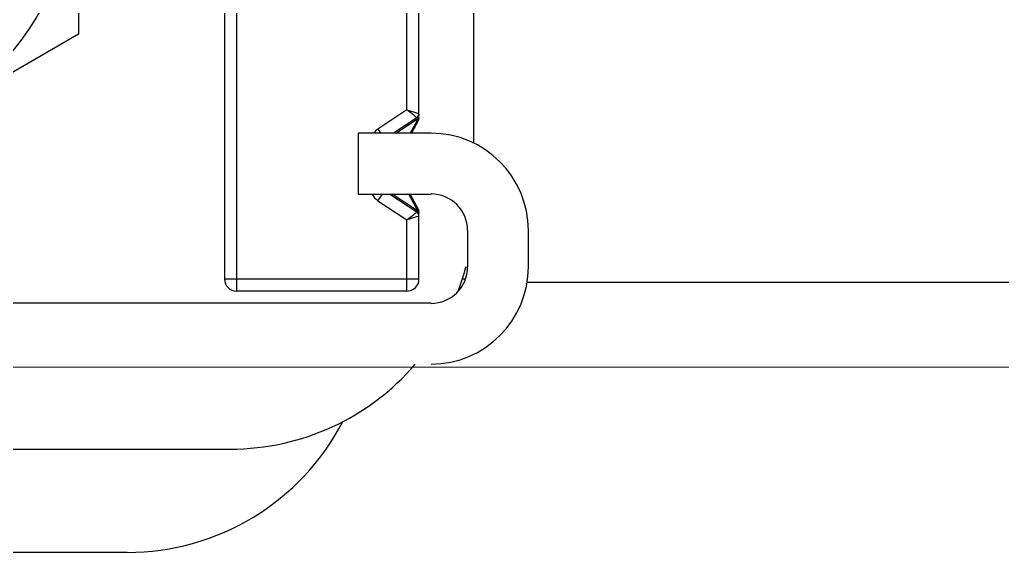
# Model space of a CAD drawing. Extents: x 27938 to 1507990, y 110129 to 923079.
# Drawn here: x 549623.8 to 549954.4, y 357961.8 to 358141.1 of the extents above; entities that cross this region are included whole.
import ezdxf

# ---------------------------------------------------------------- set-up
doc = ezdxf.new("R2010")
doc.units = 0
doc.header["$LTSCALE"] = 1000
doc.header["$MEASUREMENT"] = 0

msp = doc.modelspace()

# ---------------------------------------------------------------- linework, layer by layer
for p, q in [((549754.04, 358110.81), (549754.04, 358274.89)), ((549758.12, 358109.5), (549758.12, 358277.51)), ((549643.64, 358249.51), (549643.64, 358136.2)), ((549692.7, 358172.32), (549692.7, 358053.83)), ((549696.79, 358169.39), (549696.79, 358049.74)), ((549776.52, 358156.21), (549776.52, 358099.58)), ((549643.64, 358136.2), (549545.51, 358079.54)), ((549754.04, 358110.81), (549744.32, 358104.33)), ((549754.04, 358110.81), (549758.12, 358109.5)), ((549758.12, 358107.88), (549758.12, 358109.48)), ((549757.4, 358108.14), (549749.54, 358102.9)), ((549750.37, 358102.9), (549757.66, 358107.76)), ((549757.66, 358107.47), (549755.21, 358102.9)), ((549757.98, 358107.3), (549755.62, 358102.9)), ((549757.66, 358107.47), (549757.66, 358107.76)), ((549757.98, 358107.3), (549757.66, 358107.47)), ((549757.87, 358107.56), (549757.7, 358107.48)), ((549758.12, 358109.37), (549758.12, 358109.04)), ((549762.21, 358102.9), (549737.68, 358102.9)), ((549737.68, 358102.9), (549737.68, 358082.45)), ((549744.32, 358104.33), (549745.27, 358102.9)), ((549737.68, 358082.45), (549762.21, 358082.45)), ((549744.32, 358080.2), (549745.82, 358082.45)), ((549744.32, 358080.2), (549754.04, 358073.72)), ((549748.31, 358082.45), (549757.4, 358076.4)), ((549757.66, 358076.78), (549749.14, 358082.45)), ((549757.66, 358077.06), (549754.77, 358082.45)), ((549757.98, 358077.23), (549755.18, 358082.45)), ((549757.66, 358077.06), (549757.98, 358077.23)), ((549757.66, 358076.78), (549757.66, 358077.06)), ((549757.87, 358076.97), (549757.7, 358077.05)), ((549758.12, 358075.06), (549758.12, 358076.65)), ((549758.12, 358075.04), (549754.04, 358073.72)), ((549754.04, 358049.74), (549754.04, 358073.72)), ((549758.12, 358076.36), (549758.12, 358076.28)), ((549758.12, 358053.83), (549758.12, 358075.04)), ((549774.48, 358070.19), (549774.48, 358057.92)), ((549794.92, 358057.92), (549794.92, 358070.19)), ((549758.12, 358053.83), (549692.7, 358053.83)), ((549773.73, 358053.83), (549772.51, 358053.83)), ((550904.87, 358052.69), (549794.5, 358052.69)), ((549754.04, 358049.74), (549696.79, 358049.74)), ((549762.21, 358045.66), (549492.35, 358045.66)), ((550938.65, 358024.35), (549500.86, 358024.07)), ((549350.96, 357996.59), (549694.75, 357996.59)), ((549659.99, 357961.84), (549431.02, 357961.84))]:
    msp.add_line(p, q)
msp.add_circle((549545.51, 358192.85), 98.13)
for centre, radius, start, end in [((549756.49, 358109.5), 1.64, 303.6901, 0), ((549757.16, 358108.94), 1.55, 288.7666, 290.2059), ((549757.43, 358108.36), 0.915, 298.7157, 301.8919), ((549756.9, 358107.88), 1.23, 331.8161, 0), ((549747.49, 358099.57), 5.72, 123.6901, 144.1234), ((549762.21, 358070.19), 32.71, 0, 90), ((549747.49, 358084.97), 5.72, 206.1204, 236.3099), ((549762.21, 358070.19), 12.27, 0, 90), ((549756.49, 358075.04), 1.64, 0, 56.3099), ((549757.16, 358075.6), 1.55, 69.7906, 71.2256), ((549757.43, 358076.17), 0.914, 58.1, 61.2862), ((549756.9, 358076.65), 1.23, 0, 28.1839), ((549762.21, 358057.92), 32.71, 270, 0), ((549762.21, 358057.92), 12.27, 270, 0), ((549694.75, 358078.37), 81.78, 339.6685, 345.625), ((549696.79, 358053.83), 4.09, 180, 270), ((549754.04, 358053.83), 4.09, 270, 0), ((549694.75, 358078.37), 81.78, 270, 319.4173), ((549659.99, 358043.61), 81.78, 270, 332.5411)]:
    msp.add_arc(centre, radius, start, end)
for points, knots in [([(549757.4, 358108.14), (549757.03, 358108.37), (549755.97, 358109.33), (549754.82, 358110.19), (549754.04, 358110.81)], [0, 0, 0, 0, 0.301655, 1, 1, 1, 1]), ([(549757.66, 358107.76), (549757.69, 358107.9), (549757.74, 358108.24), (549757.46, 358108.18), (549757.4, 358108.14)], [0, 0, 0, 0, 0.652586, 1, 1, 1, 1]), ([(549757.66, 358107.76), (549757.71, 358107.77), (549757.86, 358107.83), (549758, 358107.92), (549758.07, 358108.01)], [0, 0, 0, 0, 0.298151, 1, 1, 1, 1]), ([(549758.07, 358108.01), (549758.09, 358108.04), (549758.11, 358108.09), (549758.12, 358108.14), (549758.12, 358108.17)], [0, 0, 0, 0, 0.519447, 1, 1, 1, 1]), ([(549754.04, 358073.72), (549754.82, 358074.34), (549755.97, 358075.2), (549757.03, 358076.16), (549757.4, 358076.4)], [0, 0, 0, 0, 0.698346, 1, 1, 1, 1]), ([(549757.4, 358076.4), (549757.46, 358076.36), (549757.74, 358076.29), (549757.69, 358076.64), (549757.66, 358076.78)], [0, 0, 0, 0, 0.346904, 1, 1, 1, 1]), ([(549757.66, 358076.78), (549757.71, 358076.76), (549757.86, 358076.7), (549758, 358076.61), (549758.07, 358076.52)], [0, 0, 0, 0, 0.29815, 1, 1, 1, 1]), ([(549758.07, 358076.52), (549758.09, 358076.5), (549758.11, 358076.45), (549758.12, 358076.39), (549758.12, 358076.37)], [0, 0, 0, 0, 0.519543, 1, 1, 1, 1])]:
    msp.add_open_spline(points, degree=3, knots=knots)
for points in [[(549758.12, 358107.88), (549758.12, 358107.76), (549758.01, 358107.65), (549757.91, 358107.59)], [(549758.12, 358076.65), (549758.12, 358076.78), (549758.01, 358076.88), (549757.91, 358076.95)]]:
    msp.add_open_spline(points, degree=3)

doc.saveas('drawing.dxf')
